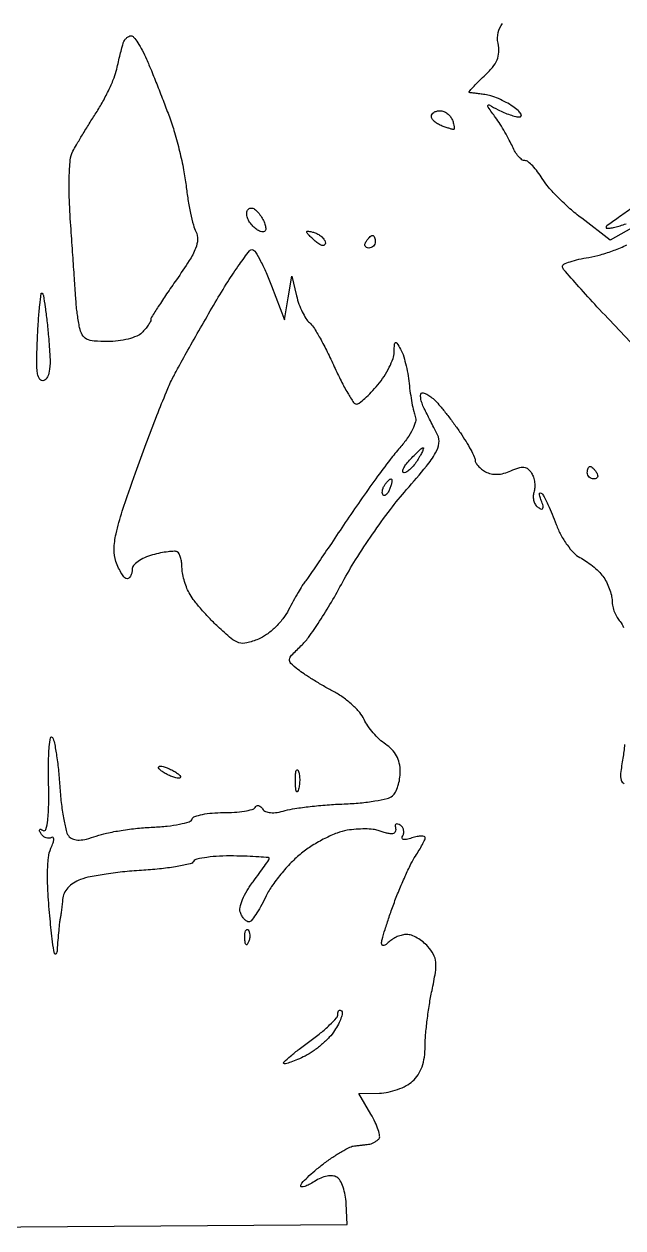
# Model space of a CAD drawing. Extents: x 0 to 102, y 0 to 135.
# Drawn here: x 22.73 to 30.85, y 0 to 16.32 of the extents above; entities that cross this region are included whole.
import ezdxf

# ---------------------------------------------------------------- set-up
doc = ezdxf.new("R2010")
doc.units = 0
doc.header["$MEASUREMENT"] = 0

msp = doc.modelspace()

# ---------------------------------------------------------------- linework, layer by layer
for points in [[(30.970365, 13.55273), (30.681031, 13.389878), (30.294925, 13.684599, -0.018522), (30.136238, 13.815305, -0.015791), (29.978715, 13.964315, -0.016079), (29.843998, 14.109088, -0.042749), (29.760653, 14.22296, 0.024452), (29.69748, 14.316243, 0.031391), (29.630179, 14.395031, 0.032616), (29.567789, 14.451531, 0.169261), (29.52455, 14.4666, -0.161878), (29.485099, 14.479716, -0.050309), (29.438458, 14.522515, -0.044351), (29.392688, 14.5841, -0.036335), (29.35496, 14.65695, 0.019974), (29.313225, 14.744426, 0.010133), (29.254162, 14.851173, 0.010049), (29.188665, 14.959032, 0.014778), (29.126481, 15.050834, -0.002494), (29.026326, 15.191141, -0.239979), (29.022893, 15.214832, -0.457764), (29.038822, 15.221288, -0.004471), (29.162366, 15.156584, 0.021873), (29.240316, 15.119154, 0.020119), (29.32342, 15.087524, 0.020582), (29.399781, 15.065376, 0.060357), (29.454062, 15.0588, 0.311662), (29.4745, 15.07291, 0.241098), (29.471423, 15.100553, 0.070638), (29.431012, 15.14616, 0.023424), (29.36012, 15.200936, 0.029023), (29.269571, 15.256825, 0.022525), (29.165265, 15.307199, 0.023013), (29.063395, 15.345409, 0.049854), (28.981746, 15.363086, -0.001671), (28.912109, 15.371266, -0.002134), (28.847996, 15.379292, -0.001654), (28.794303, 15.386427, -0.017996), (28.772796, 15.39015, -0.562467), (28.768785, 15.401537, -0.010997), (28.817712, 15.458685, -0.015085), (28.885566, 15.530045, -0.008252), (28.972749, 15.61356, 0.030586), (29.085132, 15.731273, 0.075817), (29.147254, 15.832658, 0.090572), (29.170208, 15.936404, 0.058688), (29.16034, 16.05925, -0.104345), (29.161848, 16.202247, -0.117947), (29.221861, 16.325448, -0.053131)], [(30.972161, 13.818811, 0.00677), (30.790477, 13.693287, 0.002168), (30.636365, 13.58269, 0.24048), (30.6252, 13.560819, 0.413207), (30.635922, 13.55006, 0.031436), (30.681115, 13.552748, 0.028976), (30.742541, 13.563939, 0.016339), (30.81555, 13.584208, -0.001564), (30.897718, 13.609659, -0.001215)], [(31.08629, 11.8706, 0.002247), (30.7944, 12.177729, -0.003718), (30.502553, 12.486627, -0.005825), (30.256661, 12.757042, -0.001942), (30.04877, 12.992925, -0.181588), (30.033, 13.034915, -0.297647), (30.051074, 13.062586, -0.022553), (30.138618, 13.096392, -0.025257), (30.254749, 13.128897, -0.016092), (30.39255, 13.155431, 0.030924), (30.551757, 13.191012, 0.019231), (30.733462, 13.251259, 0.019275), (30.908805, 13.324807, 0.032781)], [(20.786254, -0.002085), (23.950277, 0.020108), (27.1143, 0.0423), (27.100567, 0.328823, 0.0348), (27.087024, 0.443591, 0.038363), (27.057866, 0.551577, 0.041663), (27.018666, 0.638492, 0.128259), (26.974486, 0.684781, 0.11899), (26.915927, 0.703973, 0.065526), (26.840232, 0.700108, 0.056156), (26.755739, 0.674518, 0.043468), (26.670969, 0.628958, -0.021967), (26.597779, 0.585472, -0.04605), (26.536861, 0.559705, -0.084609), (26.496788, 0.554087, -0.419375), (26.482883, 0.5691, -0.177864), (26.498287, 0.60562, -0.013351), (26.575136, 0.68363, -0.017144), (26.674914, 0.773267, -0.012145), (26.792606, 0.86715, -0.014254), (26.918312, 0.956995, -0.016761), (27.042446, 1.034565, -0.015803), (27.150654, 1.092756, -0.092439), (27.212523, 1.110375, 0.002459), (27.261567, 1.115197, 0.001866), (27.315305, 1.12095, 0.001886), (27.36569, 1.126727, 0.004401), (27.40335, 1.131525, 0.052972), (27.437401, 1.139907, 0.031608), (27.475697, 1.156571, 0.031365), (27.512163, 1.178248, 0.046627), (27.540738, 1.201938, 0.238185), (27.553952, 1.242118, 0.037228), (27.534807, 1.326026, 0.034609), (27.495004, 1.429274, 0.023782), (27.436519, 1.540338), (27.272463, 1.8189), (27.550973, 1.825166, 0.046265), (27.670155, 1.838927, 0.034193), (27.797948, 1.875091, 0.034896), (27.91496, 1.926492, 0.063058), (28.000641, 1.986328, 0.065249), (28.07558, 2.074415, 0.057422), (28.129175, 2.182621, 0.051153), (28.161188, 2.311782, 0.035198), (28.1718, 2.462348, -0.021072), (28.178276, 2.615948, -0.00955), (28.199054, 2.816222, -0.009437), (28.229043, 3.026969, -0.012761), (28.264579, 3.216086, 0.012768), (28.310733, 3.461728, 0.063295), (28.315471, 3.601964, 0.100474), (28.283966, 3.706423, 0.060665), (28.209167, 3.812451, 0.041609), (28.142186, 3.875109, 0.037753), (28.063627, 3.928099, 0.039845), (27.985719, 3.964615, 0.089905), (27.921808, 3.9762, 0.060799), (27.861098, 3.96879, 0.039083), (27.793699, 3.946379, 0.038927), (27.730178, 3.913554, 0.057719), (27.68112, 3.87468, -0.038597), (27.642063, 3.841229, -0.109685), (27.609422, 3.826941, -0.246839), (27.588693, 3.833125, -0.2019), (27.5796, 3.854724, -0.069926), (27.586947, 3.907002, -0.005241), (27.628063, 4.044917, -0.007168), (27.681391, 4.208825, -0.005385), (27.744579, 4.387652, -0.00994), (27.817363, 4.575135, -0.009102), (27.899612, 4.765211, -0.009143), (27.979216, 4.932182, -0.029227), (28.040679, 5.039131, 0.010775), (28.090893, 5.119492, 0.013924), (28.133283, 5.195438, 0.011666), (28.165146, 5.260087, 0.109076), (28.1718, 5.290224, 0.352746), (28.159231, 5.305823, 0.06212), (28.118985, 5.309465, 0.043965), (28.060959, 5.302367, 0.024441), (27.992006, 5.284137, -0.023667), (27.917049, 5.264197, -0.113726), (27.873166, 5.264802, -0.333565), (27.85818, 5.283086, -0.150179), (27.866486, 5.314891, 0.099339), (27.880474, 5.352561, 0.098015), (27.878945, 5.392902, 0.097874), (27.862155, 5.429665, 0.098739), (27.832684, 5.457143, 0.056856), (27.800456, 5.472314, 0.185593), (27.777309, 5.471373, 0.263907), (27.7659, 5.456276, 0.101838), (27.767854, 5.429148, -0.07235), (27.772047, 5.397185, -0.101277), (27.765894, 5.369128, -0.122571), (27.750527, 5.349397, -0.142778), (27.728538, 5.340574, -0.062868), (27.695832, 5.341479, -0.01782), (27.64573, 5.351055, -0.017655), (27.589421, 5.366023, -0.017826), (27.534492, 5.384884, 0.068525), (27.464555, 5.401228, 0.021207), (27.356348, 5.406678, 0.020769), (27.23348, 5.402547, 0.021437), (27.112681, 5.388225, 0.052569), (26.978044, 5.351555, 0.023814), (26.810865, 5.277183, 0.023265), (26.640329, 5.181183, 0.029436), (26.492915, 5.076367, 0.031076), (26.355138, 4.950797, 0.020925), (26.213517, 4.791825, 0.021115), (26.088967, 4.625819, 0.038709), (26.004388, 4.479482, -0.015013), (25.938634, 4.35216, -0.021933), (25.872614, 4.244622, -0.018473), (25.812953, 4.163036, -0.225661), (25.779195, 4.146371, -0.155256), (25.75034, 4.155087, -0.058099), (25.718106, 4.183216, -0.050427), (25.687706, 4.224349, -0.042349), (25.664062, 4.273163, -0.151901), (25.659622, 4.341469, -0.038526), (25.694321, 4.448464, -0.035703), (25.754975, 4.570276, -0.029568), (25.835917, 4.690519, 0.004183), (25.920565, 4.803444, 0.006393), (25.991891, 4.902914, 0.002625), (26.051157, 4.988793, 0.151619), (26.056717, 5.006905, 0.389974), (26.046568, 5.017871, 0.002931), (25.913788, 5.027783, 0.008581), (25.756764, 5.035875, 0.005163), (25.570267, 5.040352, 0.015594), (25.38004, 5.037021, 0.021891), (25.210952, 5.021341, 0.019054), (25.07603, 4.997577, 0.194909), (25.030051, 4.966293, -0.192171), (24.981329, 4.932766, -0.012369), (24.809028, 4.898149, -0.016643), (24.595828, 4.86805, -0.011539), (24.353251, 4.847652, 0.010648), (24.097693, 4.826622, 0.010861), (23.844951, 4.794831, 0.010682), (23.626812, 4.757787, 0.043625), (23.49765, 4.721097, 0.050492), (23.399993, 4.672121, 0.066265), (23.323649, 4.608064, 0.074543), (23.273364, 4.533215, 0.093095), (23.252114, 4.452386, -0.006603), (23.245738, 4.377234, -0.006121), (23.23724, 4.300349, -0.006118), (23.228003, 4.232124, -0.020374), (23.219573, 4.1877, 0.029017), (23.21075, 4.136384, 0.003996), (23.199466, 4.028546, 0.004574), (23.188279, 3.900466, 0.003857), (23.178725, 3.7647, -0.124082), (23.162554, 3.71412, -0.670221), (23.143316, 3.717352, -0.026901), (23.115981, 3.876955, -0.00444), (23.082618, 4.1877, -0.009375), (23.055315, 4.531168, -0.0183), (23.048729, 4.805766, -0.021829), (23.060576, 5.016101, -0.07974), (23.094694, 5.14484, 0.02181), (23.123553, 5.218244, 0.069925), (23.133525, 5.269722, 0.252659), (23.123581, 5.290668, 0.305555), (23.102288, 5.29151, -0.123965), (23.067295, 5.28042, -0.100779), (23.028232, 5.285951, -0.090663), (22.99105, 5.307356, -0.078669), (22.961674, 5.341491, -0.029011), (22.941352, 5.379086, -0.249928), (22.942316, 5.39751, -0.367603), (22.956478, 5.402269, -0.04333), (22.988542, 5.386103, 0.498271), (23.027024, 5.401071, 0.041005), (23.05113, 5.524185, 0.025057), (23.063925, 5.732702, 0.007689), (23.062601, 6.048223, -0.008307), (23.061811, 6.315345, -0.018158), (23.072032, 6.519739, -0.029151), (23.090031, 6.643374, -0.694662), (23.114405, 6.64715, -0.080691), (23.142083, 6.57113, -0.010022), (23.171625, 6.397041, -0.011609), (23.197953, 6.187241, -0.009371), (23.216755, 5.960902, 0.013712), (23.237355, 5.736532, 0.017856), (23.269136, 5.532728, 0.01562), (23.306457, 5.367106, 0.133923), (23.343792, 5.301768, 0.119456), (23.401594, 5.266519, 0.083723), (23.477391, 5.255623, 0.057743), (23.577102, 5.269639, 0.022991), (23.709205, 5.310644, -0.035004), (23.848787, 5.350324, -0.013105), (24.049118, 5.386939, -0.012909), (24.27019, 5.415561, -0.015284), (24.480334, 5.430796, 0.016506), (24.672939, 5.445233, 0.024153), (24.840855, 5.471663, 0.021437), (24.97193, 5.504753, 0.232624), (25.010803, 5.540769, -0.222457), (25.046705, 5.575346, -0.031206), (25.148681, 5.603177, -0.030737), (25.281346, 5.622222, -0.021603), (25.432101, 5.627942, 0.017495), (25.583621, 5.632445, 0.024252), (25.718622, 5.647791, 0.022286), (25.825593, 5.670173, 0.19399), (25.863957, 5.698382, -0.134642), (25.885572, 5.718501, -0.17068), (25.912395, 5.722386, -0.133962), (25.940744, 5.708318, -0.07269), (25.96595, 5.678312, 0.156038), (26.006783, 5.643382, 0.081071), (26.072651, 5.627523, 0.058077), (26.161775, 5.631227, 0.028697), (26.272625, 5.655427, -0.030847), (26.404751, 5.683677, -0.00909), (26.610221, 5.710704, -0.009089), (26.842899, 5.732742, -0.009658), (27.071561, 5.745776, 0.014077), (27.289727, 5.760147, 0.017635), (27.49081, 5.786271, 0.015969), (27.655588, 5.819056, 0.116623), (27.727211, 5.854588, 0.101033), (27.768004, 5.905376, 0.040935), (27.802207, 5.987768, 0.03836), (27.825555, 6.085295, 0.039595), (27.8334, 6.184209, 0.055581), (27.820768, 6.297494, 0.067231), (27.78348, 6.397665, 0.067705), (27.721219, 6.483811, 0.057497), (27.634939, 6.555736, -0.041942), (27.552056, 6.620578, -0.026946), (27.467088, 6.708342, -0.027043), (27.39269, 6.803954, -0.044945), (27.342223, 6.892641, 0.071358), (27.283631, 6.984051, 0.029991), (27.181469, 7.088896, 0.028916), (27.056992, 7.189674, 0.033373), (26.927334, 7.270249, -0.008601), (26.792692, 7.344947, -0.007333), (26.653273, 7.428213, -0.007405), (26.528663, 7.507708, -0.020725), (26.444613, 7.568235, -0.027877), (26.349557, 7.651824, -0.235602), (26.33158, 7.704136, -0.160795), (26.359596, 7.762039, -0.011846), (26.486913, 7.88739, 0.048981), (26.588364, 8.003298, 0.0108), (26.737647, 8.221737, 0.011134), (26.899812, 8.48292, 0.010507), (27.053463, 8.7561, -0.017873), (27.228528, 9.056895, -0.010626), (27.457183, 9.402811, -0.010628), (27.700121, 9.738411, -0.01801), (27.919256, 10.007271, 0.007645), (28.18791, 10.32328, 0.043229), (28.313211, 10.505303, 0.092692), (28.357758, 10.634673, 0.154174), (28.339643, 10.747521, 0.000529), (28.301251, 10.823823, 0.000294), (28.254279, 10.916796, 0.000293), (28.206616, 11.010862, 0.000474), (28.165938, 11.090838, -0.027926), (28.134525, 11.162013, -0.038438), (28.115014, 11.229118, -0.042888), (28.108384, 11.28392, -0.207939), (28.11961, 11.31241, -0.266612), (28.146351, 11.319647, -0.057421), (28.192814, 11.301544, -0.045615), (28.248809, 11.265065, -0.029214), (28.30684, 11.213446, -0.022174), (28.375411, 11.138508, -0.007968), (28.466456, 11.0261, -0.007886), (28.562462, 10.899567, -0.009267), (28.649269, 10.776617, -0.011186), (28.725603, 10.65853, -0.01444), (28.790046, 10.546657, -0.012195), (28.838409, 10.451293, -0.111701), (28.8486, 10.406247, 0.138462), (28.858481, 10.37125, 0.047248), (28.890498, 10.328673, 0.042647), (28.936654, 10.285988, 0.037745), (28.991233, 10.249786, 0.07442), (29.0653, 10.221769, 0.062153), (29.149141, 10.214293, 0.056035), (29.24023, 10.227796, 0.042125), (29.335692, 10.261922, -0.029165), (29.440699, 10.302556, -0.105058), (29.511727, 10.309793, -0.147388), (29.565936, 10.286844, -0.079484), (29.614127, 10.23179, -0.065678), (29.640248, 10.174717, -0.043524), (29.655364, 10.104166, -0.043372), (29.658074, 10.031684, -0.063103), (29.646927, 9.96877, 0.074128), (29.637865, 9.910161, 0.071342), (29.646072, 9.850644, 0.076135), (29.669697, 9.799326, 0.108878), (29.705536, 9.764541, 0.058933), (29.749532, 9.744052, 0.388754), (29.769796, 9.753184, 0.175061), (29.771794, 9.786896, 0.019753), (29.746805, 9.860593, -0.019568), (29.727254, 9.918183, -0.086614), (29.723151, 9.953603, -0.428265), (29.73347, 9.962367, -0.171712), (29.752146, 9.953454, -0.076468), (29.785151, 9.908449, -0.010292), (29.837336, 9.802996, -0.011682), (29.894084, 9.674402, -0.009595), (29.948789, 9.534623, 0.034812), (30.012739, 9.392735, 0.032537), (30.097044, 9.257696, 0.034177), (30.18796, 9.14787, 0.087347), (30.270717, 9.086671, -0.033871), (30.352972, 9.038454, -0.021723), (30.441691, 8.972211, -0.021822), (30.523286, 8.89942, -0.037697), (30.583455, 8.83128, -0.042996), (30.629976, 8.757418, -0.030204), (30.669676, 8.66749, -0.030616), (30.697371, 8.576064, -0.054406), (30.707109, 8.49807, 0.0513), (30.715903, 8.423906, 0.037476), (30.740074, 8.344491, 0.038159), (30.774831, 8.271918, 0.065592), (30.81555, 8.218789, -0.140004), (30.86158, 8.135861, -0.02548)], [(30.876463, 6.550902, -0.019835), (30.852877, 6.36615, 0.011224), (30.822911, 6.159772, 0.097352), (30.829588, 6.067631, 0.23312), (30.869405, 6.022643, 0.097365)]]:
    msp.add_lwpolyline(points, format="xyb")
for points in [[(24.180096, 16.1586, -0.224189), (24.216624, 16.141355, -0.024983), (24.273013, 16.065408, -0.026542), (24.333865, 15.962881, -0.018454), (24.391923, 15.84135, -0.005541), (24.456711, 15.687116, -0.002403), (24.539622, 15.48061, -0.002377), (24.625695, 15.260158, -0.003157), (24.701755, 15.0588, -0.018098), (24.77167, 14.846874, -0.011208), (24.839089, 14.5935, -0.011238), (24.894496, 14.339976, -0.019822), (24.927164, 14.1282, 0.01215), (24.953469, 13.938396, 0.012692), (24.988651, 13.752853, 0.012444), (25.02704, 13.594382, 0.053272), (25.062059, 13.503823, -0.133206), (25.084336, 13.399605, -0.083327), (25.056874, 13.277105, -0.045903), (24.970601, 13.110803, -0.010983), (24.796678, 12.852307, 0.004681), (24.663597, 12.659796, 0.007024), (24.551413, 12.489106, 0.003305), (24.459425, 12.342641, 0.139438), (24.4494, 12.307391, -0.129091), (24.442146, 12.279764, -0.023843), (24.413898, 12.234827, -0.024177), (24.374812, 12.184176, -0.019961), (24.328543, 12.134057, -0.099201), (24.258693, 12.087527, -0.033742), (24.142481, 12.048702, -0.031994), (24.004965, 12.022112, -0.03177), (23.864855, 12.0132, -0.019662), (23.679132, 12.020506, -0.096378), (23.578409, 12.048469, -0.152714), (23.5195, 12.105142, -0.075642), (23.483505, 12.20355, -0.007878), (23.46822, 12.28572, -0.006181), (23.454156, 12.375262, -0.006254), (23.443145, 12.458884, -0.015242), (23.437687, 12.5208, 0.002868), (23.432258, 12.606601, 0.000163), (23.413894, 12.871361, 0.00025), (23.391775, 13.186493, 0.000183), (23.366939, 13.536, -0.007797), (23.34493, 13.93064, -0.015993), (23.342411, 14.240318, -0.017905), (23.356304, 14.472932, -0.097118), (23.392163, 14.5935, -0.012004), (23.441073, 14.681614, -0.003387), (23.521501, 14.816551, -0.003412), (23.614491, 14.967846, -0.003596), (23.707942, 15.115221, 0.017664), (23.798757, 15.267764, 0.015053), (23.883829, 15.434595, 0.015315), (23.952029, 15.591156, 0.040922), (23.98779, 15.707421, -0.003271), (24.010373, 15.806939, -0.003118), (24.034609, 15.907758, -0.003091), (24.057127, 15.996561, -0.011083), (24.073111, 16.05285, -0.060097), (24.091115, 16.093285, -0.063148), (24.117977, 16.127536, -0.07045), (24.149218, 16.150744, -0.125212)], [(28.374249, 15.1434, -0.096313), (28.42294, 15.133933, -0.06686), (28.471784, 15.106123, -0.064359), (28.51337, 15.065012, -0.074185), (28.540794, 15.0165, -0.02128), (28.557134, 14.967821, -0.039047), (28.565572, 14.926877, -0.053526), (28.566096, 14.898139, -0.388464), (28.556764, 14.8896, -0.066993), (28.537026, 14.892256, -0.007879), (28.494342, 14.904684, -0.009322), (28.443856, 14.921288, -0.007509), (28.390219, 14.940951, -0.045844), (28.339024, 14.96619, -0.052351), (28.295709, 14.999411, -0.059761), (28.266025, 15.035191, -0.144282), (28.2564, 15.067851, -0.153715), (28.265472, 15.096664, -0.097973), (28.291018, 15.121208, -0.080525), (28.329187, 15.137768, -0.062246)], [(25.93052, 13.732346, -0.035046), (25.970153, 13.669313, -0.04377), (25.997302, 13.605766, -0.049779), (26.009459, 13.550572, -0.169314), (26.001604, 13.515134, -0.246852), (25.976395, 13.500255, -0.101289), (25.935942, 13.506482, -0.067866), (25.886052, 13.533101, -0.039956), (25.834512, 13.577002, -0.054341), (25.790127, 13.632248, -0.063077), (25.761285, 13.693154, -0.073353), (25.751493, 13.750254, -0.145249), (25.763428, 13.794214, -0.160185), (25.794867, 13.82067, -0.186232), (25.833727, 13.8212, -0.108147), (25.879593, 13.791797, -0.038494)], [(26.6913, 13.481994, -0.054778), (26.739832, 13.456983, -0.05745), (26.780923, 13.422367, -0.064053), (26.808888, 13.383852, -0.125677), (26.8182, 13.34739, -0.214681), (26.807295, 13.323163, -0.22275), (26.782179, 13.315762, -0.100348), (26.741769, 13.330595, -0.035237), (26.6913, 13.3668, -0.012711), (26.642689, 13.409276, -0.017822), (26.601677, 13.449783, -0.014236), (26.570419, 13.484889, -0.176553), (26.5644, 13.501404, -0.407084), (26.572444, 13.509647, -0.044074), (26.601677, 13.507782, -0.034664), (26.642621, 13.49858, -0.019009)], [(27.457693, 13.4514, -0.210953), (27.471959, 13.445101, -0.081139), (27.484041, 13.426549, -0.061769), (27.492264, 13.399189, -0.042167), (27.495, 13.3668, -0.105053), (27.488142, 13.33452, -0.099167), (27.468682, 13.307051, -0.09642), (27.439607, 13.28864, -0.093332), (27.405407, 13.2822, -0.108972), (27.375379, 13.288823, -0.182303), (27.357491, 13.307051, -0.161196), (27.354859, 13.334474, -0.082592), (27.3681, 13.3668, -0.029505), (27.390857, 13.399183, -0.035638), (27.415986, 13.426549, -0.038439), (27.439865, 13.445855, -0.151918)], [(25.832725, 13.258192, -0.181705), (25.870837, 13.227294, -0.012682), (25.93863, 13.104575, -0.016685), (26.012656, 12.949742, -0.011721), (26.08595, 12.77101), (26.262763, 12.3093), (26.31198, 12.6054), (26.361196, 12.9015), (26.425936, 12.632396, 0.027643), (26.458848, 12.52265, 0.026367), (26.504106, 12.415412, 0.027341), (26.554211, 12.325148, 0.079331), (26.601136, 12.271618, -0.079901), (26.656709, 12.208077, -0.011276), (26.745901, 12.058127, -0.012619), (26.84374, 11.874171, -0.010436), (26.938842, 11.673572, 0.011119), (27.031167, 11.479516, 0.016984), (27.120583, 11.315947, 0.011655), (27.200602, 11.187616, 0.252665), (27.238424, 11.1672, 0.165884), (27.278141, 11.18075, 0.017901), (27.353848, 11.24366, 0.020438), (27.440616, 11.327799, 0.015102), (27.52978, 11.427491, 0.030454), (27.613792, 11.540654, 0.028745), (27.685218, 11.66533, 0.029971), (27.735397, 11.783075, 0.082421), (27.751373, 11.871641, -0.007718), (27.754546, 11.979453, -0.276002), (27.767774, 11.999491, -0.378801), (27.787501, 11.993915, -0.01077), (27.837112, 11.912925, -0.053372), (27.871394, 11.836452, -0.017409), (27.905615, 11.717431, -0.017127), (27.934686, 11.581639, -0.018503), (27.953524, 11.447625, 0.010234), (27.969965, 11.314763, 0.010174), (27.991856, 11.182424, 0.010068), (28.01566, 11.067598, 0.038672), (28.03733, 10.998, -0.164467), (28.041074, 10.927623, -0.046732), (28.001294, 10.823913, -0.039434), (27.928905, 10.702736, -0.0258), (27.827933, 10.575, 0.017625), (27.696489, 10.414188, 0.00498), (27.503228, 10.154644, 0.005012), (27.290587, 9.856825, 0.005275), (27.087606, 9.5598, -0.001), (26.898656, 9.278167, -0.001395), (26.728453, 9.027084, -0.000838), (26.584131, 8.816215, -0.018294), (26.539518, 8.7561, 0.030908), (26.504183, 8.705891, 0.005909), (26.44685, 8.610162, 0.006279), (26.382558, 8.496625, 0.005742), (26.319149, 8.37809, -0.044726), (26.240909, 8.255786, -0.035418), (26.136278, 8.138706, -0.036288), (26.020394, 8.041468, -0.059613), (25.90859, 7.979441, -0.036977), (25.749994, 7.928026, -0.135842), (25.64552, 7.931208, -0.099305), (25.539766, 7.988769, -0.014933), (25.358289, 8.149962, -0.014222), (25.239253, 8.268802, -0.012978), (25.123368, 8.397821, -0.013112), (25.025869, 8.518476, -0.040529), (24.969149, 8.606499, -0.032613), (24.932092, 8.688119, -0.022929), (24.90082, 8.784043, -0.023233), (24.879299, 8.879019, -0.044122), (24.8724, 8.957045, 0.034574), (24.867724, 9.024587, 0.040626), (24.853762, 9.087189, 0.044942), (24.833378, 9.13671, 0.148054), (24.80895, 9.161687, 0.136488), (24.76887, 9.171125, 0.019204), (24.683372, 9.164403, 0.020737), (24.580476, 9.147974, 0.016288), (24.47055, 9.121961, 0.039416), (24.365035, 9.084193, 0.051087), (24.27614, 9.03275, 0.060751), (24.215057, 8.976068, 0.177169), (24.1956, 8.922881, -0.052878), (24.190549, 8.875256, -0.072707), (24.175546, 8.834966, -0.092576), (24.153384, 8.807909, -0.176786), (24.127331, 8.7984, -0.215982), (24.095822, 8.812677, -0.036504), (24.054981, 8.866741, -0.034222), (24.01335, 8.941947, -0.02442), (23.976899, 9.03105, -0.093338), (23.951425, 9.195854, -0.046056), (23.977907, 9.406895, -0.025941), (24.062925, 9.71559, -0.005678), (24.242534, 10.2366, -0.003584), (24.386646, 10.630788, -0.003937), (24.532049, 11.01069, -0.003677), (24.661258, 11.333468, -0.019786), (24.73972, 11.5056, -0.009095), (24.824441, 11.666193, -0.002122), (24.972596, 11.932384, -0.002187), (25.145751, 12.237279, -0.002144), (25.32271, 12.542681, -0.008601), (25.494443, 12.824902, -0.013854), (25.651388, 13.058517, -0.007567), (25.788196, 13.244429, -0.321158)], [(22.976093, 12.668707, -0.157507), (22.99185, 12.637913, -0.004004), (23.015891, 12.481485, -0.008167), (23.039872, 12.295381, -0.005436), (23.061549, 12.081382, -0.009803), (23.080922, 11.806929, -0.039381), (23.076241, 11.638921, -0.072728), (23.049878, 11.536436, -0.204159), (22.99784, 11.485871, -0.337628), (22.944651, 11.501336, -0.123655), (22.912914, 11.578426, -0.040587), (22.902226, 11.746892, -0.006674), (22.912384, 12.073196, -0.005526), (22.925701, 12.312795, -0.010001), (22.942684, 12.508471, -0.005421), (22.960977, 12.663553, -0.622755)], [(28.143329, 10.575, -0.514817), (28.149575, 10.56625, -0.022521), (28.133409, 10.525297, -0.022348), (28.105985, 10.470726, -0.011969), (28.067567, 10.4058, -0.030385), (28.02143, 10.341037, -0.036238), (27.970214, 10.286303, -0.039214), (27.921364, 10.247778, -0.148421), (27.884538, 10.2366, -0.39357), (27.868701, 10.25135, -0.123621), (27.874881, 10.286303, -0.054918), (27.906851, 10.340777, -0.023783), (27.9603, 10.4058, -0.009055), (28.02114, 10.470629, -0.013215), (28.077228, 10.525297, -0.008653), (28.125458, 10.568359, -0.179787)], [(30.408707, 10.3212, -0.151918), (30.426535, 10.315655, -0.038439), (30.450414, 10.296349, -0.035638), (30.475543, 10.268983, -0.029505), (30.4983, 10.2366, -0.082592), (30.511541, 10.204274, -0.161196), (30.508909, 10.176851, -0.182303), (30.491021, 10.158623, -0.108972), (30.460993, 10.152, -0.093332), (30.426793, 10.15844, -0.09642), (30.397718, 10.176851, -0.099167), (30.378258, 10.20432, -0.105053), (30.3714, 10.2366, -0.042167), (30.374136, 10.268989, -0.061769), (30.382359, 10.296349, -0.081139), (30.394441, 10.314901, -0.210953)], [(27.708838, 10.152, -0.38326), (27.718756, 10.143089, -0.056204), (27.718595, 10.113651, -0.040274), (27.710133, 10.071529, -0.021914), (27.693393, 10.021451, -0.035865), (27.671291, 9.974271, -0.069269), (27.646169, 9.941095, -0.118528), (27.622362, 9.926551, -0.281567), (27.602977, 9.931223, -0.156651), (27.591641, 9.953287, -0.070517), (27.590882, 9.986204, -0.059701), (27.600076, 10.024267, -0.049364), (27.618421, 10.061771, -0.02576), (27.642312, 10.096315, -0.032473), (27.667984, 10.125495, -0.034154), (27.691914, 10.146319, -0.16338)], [(24.5763, 6.257809, -0.067616), (24.617529, 6.252208, -0.024967), (24.673326, 6.233719, -0.024204), (24.733004, 6.20719, -0.026766), (24.7878, 6.1758, -0.027796), (24.8313, 6.144129, -0.102785), (24.852572, 6.117881, -0.335455), (24.84975, 6.101553, -0.190341), (24.8301, 6.093791, -0.067616), (24.788871, 6.099392, -0.024967), (24.733074, 6.117881, -0.024204), (24.673396, 6.14441, -0.026766), (24.6186, 6.1758, -0.027796), (24.5751, 6.207471, -0.102785), (24.553828, 6.233719, -0.335455), (24.55665, 6.250047, -0.190341)], [(26.450692, 6.19856, -0.06278), (26.464099, 6.147974, -0.030339), (26.468994, 6.081049, -0.029507), (26.465663, 6.009699, -0.037336), (26.453827, 5.94476, -0.087174), (26.438909, 5.912132, -0.597527), (26.425363, 5.913616, -0.080377), (26.415128, 5.95853, -0.012823), (26.411693, 6.0489, -0.014395), (26.413195, 6.140278, -0.052471), (26.421856, 6.197555, -0.333666), (26.435565, 6.208456, -0.31318)], [(25.769512, 4.037888, -0.126455), (25.785861, 4.010229, -0.060344), (25.792558, 3.969172, -0.05415), (25.789392, 3.922003, -0.051402), (25.776191, 3.875737, -0.054073), (25.757448, 3.840487, -0.470617), (25.74203, 3.839028, -0.168741), (25.730074, 3.863711, -0.018894), (25.725079, 3.92685, -0.028489), (25.726009, 3.985747, -0.077125), (25.735376, 4.026354, -0.208169), (25.750997, 4.041797, -0.296942)], [(27.03646, 2.94014, -0.245234), (27.046656, 2.907686, -0.040015), (27.029371, 2.841793, -0.036274), (26.994293, 2.760873, -0.024625), (26.943437, 2.674234, -0.044557), (26.870339, 2.581797, -0.025212), (26.766977, 2.483117, -0.024998), (26.651843, 2.393422, -0.037294), (26.542244, 2.328127, -0.012327), (26.440884, 2.280646, -0.01904), (26.350897, 2.245187, -0.01396), (26.276976, 2.22156, -0.273221), (26.254707, 2.227293, -0.428384), (26.255186, 2.247168, -0.007201), (26.346421, 2.32765, -0.013468), (26.462945, 2.422172, -0.007946), (26.60684, 2.529016, 0.015072), (26.752611, 2.64051, 0.020959), (26.875611, 2.749481, 0.018059), (26.968046, 2.845233, 0.184983), (26.9874, 2.895757, -0.052454), (26.990818, 2.928252, -0.157733), (27.001811, 2.94734, -0.258748), (27.017851, 2.951078, -0.12769)]]:
    msp.add_lwpolyline(points, format="xyb", close=True)

doc.saveas('drawing.dxf')
